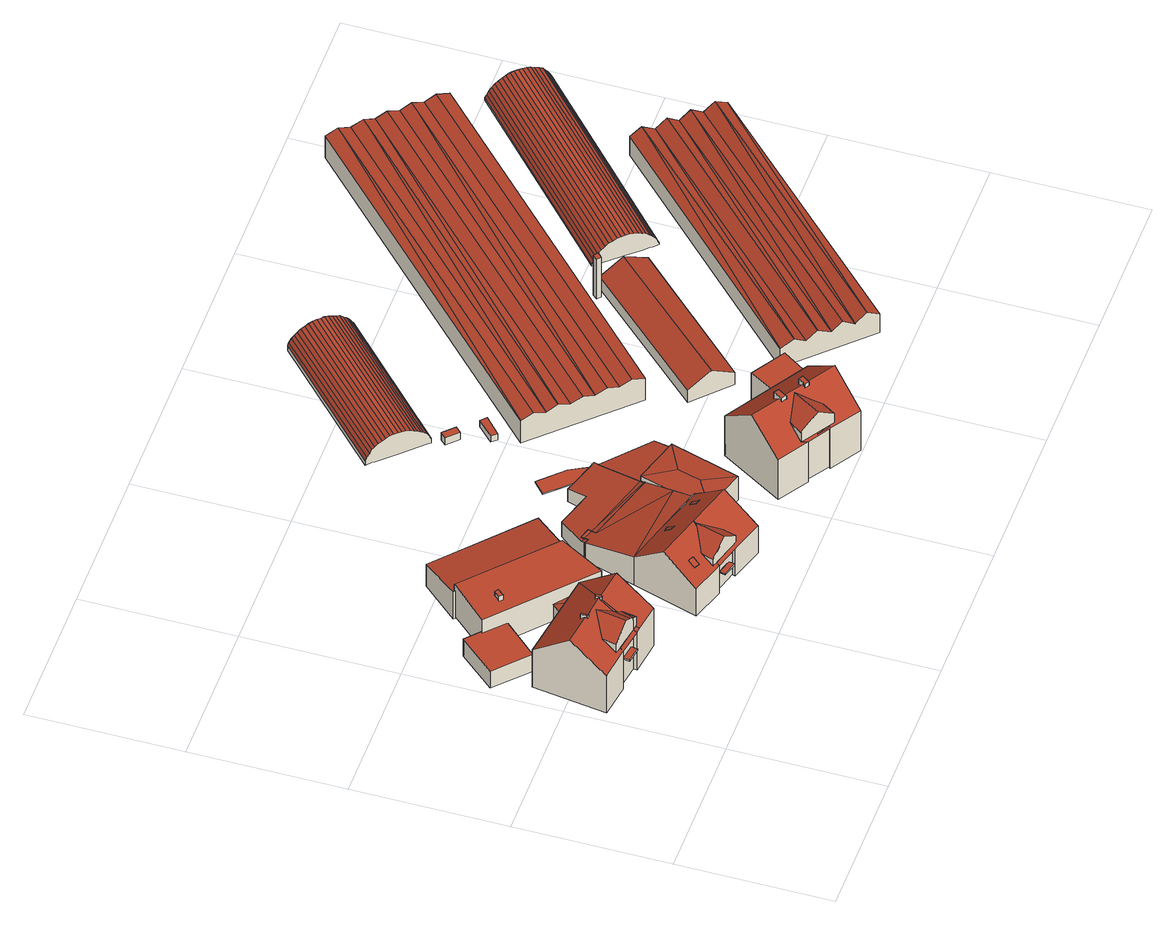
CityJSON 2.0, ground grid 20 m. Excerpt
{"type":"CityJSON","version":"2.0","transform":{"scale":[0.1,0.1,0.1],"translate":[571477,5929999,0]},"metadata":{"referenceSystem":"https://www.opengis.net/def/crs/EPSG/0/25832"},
"CityObjects":{
"building1":{"type":"Building","attributes":{"Grundfläche 2D":"118.867641","Grundhöhe NN":"0.928"},"children":["building1-1","building1-2","building1-3"],"geometry":[{"type":"Solid","lod":"3","boundaries":[[[[0,1,2]],[[3,4,5,1,6,7]],[[2,1,5]],[[8,4,3,9]],[[10,8,9,11]],[[12,13,14,15,16,11,9,3,17,18,19,20,21,22,23,24]],[[13,12,25,26]],[[7,27,18,17,3]],[[18,27,7,6,1,28,26,25,29,30,31]],[[31,30,32,18]],[[20,19,18,32,33,21]],[[1,0,28]],[[16,10,11]],[[14,13,5,4,8,10,16,15]],[[13,26,28,0,2,5]],[[32,30,29,34,35]],[[22,21,33,36,37]],[[24,23,22,37,38]],[[15,24,38,39]],[[40,13,15,39]],[[12,13,40,41]],[[29,25,12,41,34]],[[33,32,35,36]],[[37,36,35,34,41,40,39,38]],[[15,13,12,24]]]],"semantics":{"surfaces":[{"type":"RoofSurface"},{"type":"WallSurface"},{"type":"GroundSurface"}],"values":[[0,0,0,0,0,0,0,0,0,0,0,1,1,1,1,1,1,1,1,1,1,1,1,2,0]]}}]},
"building1-1":{"type":"BuildingInstallation","parents":["building1"],"geometry":[{"type":"MultiSurface","lod":"3","boundaries":[[[42,43,44,45,46]],[[19,47,44,43,48]],[[47,49,45,44]],[[50,42,46,45,49,20]],[[43,42,50,48]]],"semantics":{"surfaces":[{"type":"RoofSurface"},{"type":"WallSurface"}],"values":[0,1,1,1,1]}}]},
"building1-2":{"type":"BuildingInstallation","parents":["building1"],"geometry":[{"type":"MultiSurface","lod":"3","boundaries":[[[51,52,53,54,55,56]],[[51,56,57,58]],[[52,17,27,53]],[[27,59,54,53]],[[56,55,54,59,31,57]],[[18,17,52,51,58]]],"semantics":{"surfaces":[{"type":"RoofSurface"},{"type":"WallSurface"}],"values":[0,1,1,1,1,1]}}]},
"building1-3":{"type":"BuildingInstallation","parents":["building1"],"geometry":[{"type":"MultiSurface","lod":"3","boundaries":[[[60,61,62,63]],[[62,64,65,63]],[[61,66,64,62]],[[67,60,63,65]],[[61,60,67,66]],[[64,66,67,65]]],"semantics":{"surfaces":[{"type":"RoofSurface"},{"type":"WallSurface"},{"type":"OuterCeilingSurface"}],"values":[0,1,1,1,1,2]}}]},
"building2":{"type":"Building","attributes":{"Grundfläche 2D":"142.857925","Grundhöhe NN":"0.757"},"children":["building2-1"],"geometry":[{"type":"Solid","lod":"3","boundaries":[[[[68,69,70,71,72]],[[73,74,75]],[[76,74,73]],[[76,73,77]],[[78,79,80,81,82,83]],[[72,71,84,85]],[[68,72,85,86]],[[87,83,82,70,69,68,86,88]],[[89,90,74,76,91,84,71,70,82,81]],[[75,74,90,92]],[[73,75,92,93]],[[77,73,93,94]],[[76,77,94,91]],[[78,83,87,95]],[[79,78,95,96]],[[80,79,96,97]],[[81,80,97,89]],[[89,97,96,95,87,88,86,85,84,91,94,93,92,90]]]],"semantics":{"surfaces":[{"type":"RoofSurface"},{"type":"WallSurface"},{"type":"GroundSurface"}],"values":[[0,0,0,0,0,1,1,1,1,1,1,1,1,1,1,1,1,2]]}}]},
"building2-1":{"type":"BuildingInstallation","parents":["building2"],"geometry":[{"type":"MultiSurface","lod":"3","boundaries":[[[98,99,100,101]],[[101,100,102,103]],[[98,101,103,104]],[[99,98,104,105]],[[100,99,105,102]]],"semantics":{"surfaces":[{"type":"RoofSurface"},{"type":"WallSurface"}],"values":[0,1,1,1,1]}}]},
"building3":{"type":"Building","attributes":{"Grundfläche 2D":"93.614337","Grundhöhe NN":"0.533"},"geometry":[{"type":"Solid","lod":"3","boundaries":[[[[106,107,108,109,110,111,112]],[[113,114,110,109]],[[114,115,111,110]],[[115,116,112,111]],[[116,117,106,112]],[[117,118,107,106]],[[118,119,108,107]],[[119,113,109,108]],[[114,113,119,118,117,116,115]]]],"semantics":{"surfaces":[{"type":"RoofSurface"},{"type":"WallSurface"},{"type":"GroundSurface"}],"values":[[0,1,1,1,1,1,1,1,2]]}}]},
"building4":{"type":"Building","attributes":{"Grundfläche 2D":"197.081892","Grundhöhe NN":"1.069"},"children":["building4-1","building4-2","building4-3","building4-4"],"geometry":[{"type":"Solid","lod":"3","boundaries":[[[[120,121,122,123,124,125,126,127]],[[128,129,120,127,130,131,132,133,134,135,136,137,138,139,140]],[[141,142,143,144,145,146,147,148],[126,125,124,149,150,151,152,153,154,136,135,134,133,132,148,130,127]],[[148,132,131]],[[148,131,130]],[[141,148,147,155,156,157,158]],[[158,159,160]],[[161,160,162]],[[163,164,165,166,158,160,161,167]],[[168,163,167,169]],[[136,154,138,137]],[[152,151,150,149,123,122,121,120,129,128,140,139,138,154,153]],[[149,124,123]],[[152,144,170,171]],[[171,172,150,151,152]],[[145,150,172,173]],[[146,145,173,174]],[[156,155,147,146,174,175]],[[158,157,156,175,176,159]],[[142,141,158,177,178]],[[170,144,143,142,178]],[[162,160,159,176,179]],[[161,162,179,180]],[[169,167,161,180,181]],[[168,169,181,182]],[[164,163,168,182,183]],[[184,166,165,164,183,185]],[[158,166,184,177]],[[171,170,178,177,184,185,183,182,181,180,179,176,175,174,173,172]],[[150,145,144,152,151]]]],"semantics":{"surfaces":[{"type":"RoofSurface"},{"type":"WallSurface"},{"type":"GroundSurface"}],"values":[[0,0,0,0,0,0,0,0,0,0,1,1,1,1,1,1,1,1,1,1,1,1,1,1,1,1,1,1,2,0]]}}]},
"building4-1":{"type":"BuildingInstallation","parents":["building4"],"geometry":[{"type":"MultiSurface","lod":"3","boundaries":[[[186,187,188,189,190,191]],[[191,192,193,187,186]],[[194,192,191,190,189,195]],[[193,196,188,187]],[[196,195,189,188]]],"semantics":{"surfaces":[{"type":"RoofSurface"},{"type":"WallSurface"}],"values":[0,1,1,1,1]}}]},
"building4-2":{"type":"BuildingInstallation","parents":["building4"],"geometry":[{"type":"MultiSurface","lod":"3","boundaries":[[[197,198,199,200,201,202]],[[197,202,203]],[[204,199,198,197,203,205]],[[206,207,208,202,201,200]],[[208,203,202]],[[204,206,200,199]]],"semantics":{"surfaces":[{"type":"RoofSurface"},{"type":"WallSurface"}],"values":[0,0,1,1,1,1]}}]},
"building4-3":{"type":"BuildingInstallation","parents":["building4"],"geometry":[{"type":"MultiSurface","lod":"3","boundaries":[[[209,210,211,212]],[[212,211,213,214]],[[209,212,214,215]],[[210,209,215,216]],[[211,210,216,213]]],"semantics":{"surfaces":[{"type":"RoofSurface"},{"type":"WallSurface"}],"values":[0,1,1,1,1]}}]},
"building4-4":{"type":"BuildingInstallation","parents":["building4"],"geometry":[{"type":"MultiSurface","lod":"3","boundaries":[[[217,218,219,220,221]],[[221,222,223,217]],[[224,222,221,220]],[[225,226,219,218,217,223]],[[220,219,226,224]],[[223,222,224,226,225]]],"semantics":{"surfaces":[{"type":"RoofSurface"},{"type":"WallSurface"},{"type":"OuterCeilingSurface"}],"values":[0,1,1,1,1,2]}}]},
"building5":{"type":"Building","attributes":{"Grundfläche 2D":"65.903965","Grundhöhe NN":"0.875"},"children":["building5-1"],"geometry":[{"type":"Solid","lod":"3","boundaries":[[[[161,162,227,167]],[[162,228,227]],[[229,167,227]],[[230,163,168,169,167,229,231,232,233,234,235,236,237,238,239]],[[163,230,240,166,165,164]],[[161,167,169]],[[164,168,163]],[[162,161,241,242]],[[228,162,242,243]],[[227,228,243,244]],[[231,229,227,244,245]],[[232,231,245,246]],[[233,232,246,247]],[[248,237,236,235,234,233,247,249]],[[238,237,248,250]],[[239,238,250,251]],[[240,230,239,251,252]],[[166,240,252,253]],[[254,164,165,166,253,255]],[[168,164,254,256]],[[169,168,256,257]],[[161,169,257,241]],[[249,247,246,245,244,243,242,241,257,256,254,255,253,252,251,250,248]]]],"semantics":{"surfaces":[{"type":"RoofSurface"},{"type":"WallSurface"},{"type":"GroundSurface"}],"values":[[0,0,0,0,0,0,0,1,1,1,1,1,1,1,1,1,1,1,1,1,1,1,2]]}}]},
"building5-1":{"type":"BuildingInstallation","parents":["building5"],"geometry":[{"type":"MultiSurface","lod":"3","boundaries":[[[258,259,236,235,260,261]],[[235,262,263,260]],[[261,260,263,264]],[[258,261,264,265]],[[236,259,258,265,266]],[[236,266,262,235]],[[265,264,263,262,266]]],"semantics":{"surfaces":[{"type":"RoofSurface"},{"type":"WallSurface"},{"type":"OuterCeilingSurface"}],"values":[0,1,1,1,1,1,2]}}]},
"building6":{"type":"Building","attributes":{"Grundfläche 2D":"59.553232","Grundhöhe NN":"0.943"},"geometry":[{"type":"Solid","lod":"3","boundaries":[[[[267,268,269]],[[268,267,270,271,272]],[[273,271,270]],[[268,272,271,273,274,275,269]],[[267,269,276,277]],[[270,267,277,278]],[[273,270,278,279]],[[274,273,279,280]],[[275,274,280,281]],[[269,275,281,276]],[[281,280,279,278,277,276]]]],"semantics":{"surfaces":[{"type":"RoofSurface"},{"type":"WallSurface"},{"type":"GroundSurface"}],"values":[[0,0,0,0,1,1,1,1,1,1,2]]}}]},
"building7":{"type":"Building","attributes":{"Grundfläche 2D":"28.356917","Grundhöhe NN":"0.928"},"geometry":[{"type":"Solid","lod":"3","boundaries":[[[[227,228,282]],[[283,232,231,284,227,282,285]],[[282,228,243,279]],[[285,282,279,278]],[[283,285,278,286]],[[245,231,232,283,286,246]],[[227,284,231,245,244]],[[228,227,244,243]],[[245,246,286,278,279,243,244]]]],"semantics":{"surfaces":[{"type":"RoofSurface"},{"type":"WallSurface"},{"type":"GroundSurface"}],"values":[[0,0,1,1,1,1,1,1,2]]}}]},
"building8":{"type":"Building","attributes":{"Grundfläche 2D":"145.940333","Grundhöhe NN":"0.803"},"children":["building8-1","building8-2"],"geometry":[{"type":"Solid","lod":"3","boundaries":[[[[287,288,289,290,291]],[[292,293,294,295,288,287,296]],[[297,298,299,300,301,302,303,304]],[[302,301,300,299,298,297,305,306,307,308],[309,292,296,287,291,290,310,311,309,306]],[[312,313,314,315]],[[316,317,318,319]],[[293,292,309]],[[309,311,310,289,288,295,294,293]],[[290,289,310]],[[308,307,320,321]],[[302,308,321,322,312,303]],[[317,316,323,324,304,303,312,315]],[[305,297,304,324,325]],[[306,305,325,326]],[[327,306,326,328]],[[311,327,328,329]],[[307,311,329,320]],[[313,312,322,330]],[[314,313,330,331]],[[317,315,314,331,332,318]],[[319,318,332,333]],[[316,319,333,323]],[[331,330,322,321,320,329,328,326,325,324,323,333,332]],[[311,307,306]],[[311,306,327]]]],"semantics":{"surfaces":[{"type":"RoofSurface"},{"type":"WallSurface"},{"type":"GroundSurface"}],"values":[[0,0,0,0,0,0,1,1,1,1,1,1,1,1,1,1,1,1,1,1,1,1,2,0,0]]}}]},
"building8-1":{"type":"BuildingInstallation","parents":["building8"],"geometry":[{"type":"MultiSurface","lod":"3","boundaries":[[[334,335,336,337,338,339,340]],[[301,341,338,337,342]],[[339,338,341,343]],[[343,300,344,334,340,339]],[[344,345,335,334]],[[335,345,346,336]],[[337,336,346,342]]],"semantics":{"surfaces":[{"type":"RoofSurface"},{"type":"WallSurface"}],"values":[0,1,1,1,1,1,1]}}]},
"building8-2":{"type":"BuildingInstallation","parents":["building8"],"geometry":[{"type":"MultiSurface","lod":"3","boundaries":[[[347,348,349,350,351,352,353]],[[349,348,354,355]],[[355,298,356,351,350,349]],[[357,358,353,352,351,356]],[[358,299,347,353]],[[348,347,299,354]]],"semantics":{"surfaces":[{"type":"RoofSurface"},{"type":"WallSurface"}],"values":[0,1,1,1,1,1]}}]},
"building9":{"type":"Building","attributes":{"Grundfläche 2D":"1.954888","Grundhöhe NN":"0.391"},"geometry":[{"type":"Solid","lod":"3","boundaries":[[[[359,360,361,362]],[[363,364,362,361]],[[364,365,359,362]],[[365,366,360,359]],[[366,363,361,360]],[[366,365,364,363]]]],"semantics":{"surfaces":[{"type":"RoofSurface"},{"type":"WallSurface"},{"type":"GroundSurface"}],"values":[[0,1,1,1,1,2]]}}]},
"building10":{"type":"Building","attributes":{"Grundfläche 2D":"2.968579","Grundhöhe NN":"0.384"},"geometry":[{"type":"Solid","lod":"3","boundaries":[[[[367,368,369,370]],[[371,372,370,369]],[[372,373,367,370]],[[373,374,368,367]],[[374,371,369,368]],[[374,373,372,371]]]],"semantics":{"surfaces":[{"type":"RoofSurface"},{"type":"WallSurface"},{"type":"GroundSurface"}],"values":[[0,1,1,1,1,2]]}}]},
"building11":{"type":"Building","attributes":{"Grundfläche 2D":"180.193236","Grundhöhe NN":"0.633"},"geometry":[{"type":"Solid","lod":"3","boundaries":[[[[375,376,377,378]],[[379,376,375,380]],[[381,379,380,382]],[[383,381,382,384]],[[385,383,384,386]],[[387,385,386,388]],[[389,387,388,390]],[[391,389,390,392]],[[393,391,392,394]],[[395,393,394,396]],[[397,395,396,398]],[[399,397,398,400]],[[401,399,400,402]],[[403,401,402,404]],[[405,403,404,406]],[[407,405,406,408]],[[409,407,408,410]],[[411,409,410,412]],[[413,411,412,414]],[[415,413,414,416]],[[378,377,417,418]],[[419,420,421,422,423,424,425,416,414,412,410,408,406,404,402,400,398,396,394,392,390,388,386,384,382,380,375,378,418,426]],[[415,416,425,427]],[[428,429,430,431,417,377,376,379,381,383,385,387,389,391,393,395,397,399,401,403,405,407,409,411,413,415,427,432]],[[430,429,428,432,427,425,424,423,422,421,420,419,426,418,417,431]]]],"semantics":{"surfaces":[{"type":"RoofSurface"},{"type":"WallSurface"},{"type":"GroundSurface"}],"values":[[0,0,0,0,0,0,0,0,0,0,0,0,0,0,0,0,0,0,0,0,1,1,1,1,2]]}}]},
"building12":{"type":"Building","attributes":{"Grundfläche 2D":"135.903273","Grundhöhe NN":"0.552"},"geometry":[{"type":"Solid","lod":"3","boundaries":[[[[433,434,435,436]],[[437,434,433,438]],[[436,435,439,440]],[[438,433,436,440,441]],[[437,438,441,442]],[[439,435,434,437,442]],[[441,440,439,442]]]],"semantics":{"surfaces":[{"type":"RoofSurface"},{"type":"WallSurface"},{"type":"GroundSurface"}],"values":[[0,0,1,1,1,1,2]]}}]},
"building13":{"type":"Building","attributes":{"Grundfläche 2D":"0.581779","Grundhöhe NN":"0.552"},"geometry":[{"type":"Solid","lod":"3","boundaries":[[[[443,444,445,446]],[[447,448,446,445]],[[448,449,443,446]],[[449,450,444,443]],[[450,447,445,444]],[[450,449,448,447]]]],"semantics":{"surfaces":[{"type":"RoofSurface"},{"type":"WallSurface"},{"type":"GroundSurface"}],"values":[[0,1,1,1,1,2]]}}]},
"building14":{"type":"Building","attributes":{"Grundfläche 2D":"846.269250","Grundhöhe NN":"0.371"},"geometry":[{"type":"Solid","lod":"3","boundaries":[[[[451,452,453,454]],[[455,452,451,456]],[[457,455,456,458]],[[459,458,460]],[[457,458,459]],[[461,459,460,462]],[[463,461,462,464]],[[465,464,466]],[[463,464,465]],[[467,466,468]],[[465,466,467]],[[469,467,468,470]],[[471,470,472]],[[469,470,471]],[[454,453,473,474]],[[472,470,468,466,464,462,460,458,456,451,454,474,475]],[[471,472,475,476]],[[453,452,455,457,459,461,463,465,467,469,471,476,473]],[[475,474,473,476]]]],"semantics":{"surfaces":[{"type":"RoofSurface"},{"type":"WallSurface"},{"type":"GroundSurface"}],"values":[[0,0,0,0,0,0,0,0,0,0,0,0,0,0,1,1,1,1,2]]}}]},
"building15":{"type":"Building","attributes":{"Grundfläche 2D":"506.332555","Grundhöhe NN":"0.519"},"geometry":[{"type":"Solid","lod":"3","boundaries":[[[[477,478,479]],[[477,479,480]],[[481,480,482]],[[477,480,481]],[[483,481,482,484]],[[485,484,486]],[[483,484,485]],[[487,486,488]],[[485,486,487]],[[489,487,488,490]],[[491,490,492]],[[489,490,491]],[[493,492,494]],[[491,492,493]],[[479,478,495,496]],[[494,492,490,488,486,484,482,480,479,496,497]],[[493,494,497,498]],[[478,477,481,483,485,487,489,491,493,498,495]],[[497,496,495,498]]]],"semantics":{"surfaces":[{"type":"RoofSurface"},{"type":"WallSurface"},{"type":"GroundSurface"}],"values":[[0,0,0,0,0,0,0,0,0,0,0,0,0,0,1,1,1,1,2]]}}]},
"building16":{"type":"Building","attributes":{"Grundfläche 2D":"260.178014","Grundhöhe NN":"0.367"},"geometry":[{"type":"Solid","lod":"3","boundaries":[[[[499,500,501,502]],[[503,500,499,504]],[[505,503,504,506]],[[507,505,506,508]],[[509,507,508,510]],[[511,509,510,512]],[[513,511,512,514]],[[515,513,514,516]],[[517,515,516,518]],[[519,517,518,520]],[[521,519,520,522]],[[523,521,522,524]],[[525,523,524,526]],[[527,525,526,528]],[[529,527,528,530]],[[531,529,530,532]],[[533,531,532,534]],[[535,533,534,536]],[[537,535,536,538]],[[539,537,538,540]],[[502,501,541,542]],[[543,544,545,546,547,548,540,538,536,534,532,530,528,526,524,522,520,518,516,514,512,510,508,506,504,499,502,542,549]],[[539,540,548,550]],[[501,500,503,505,507,509,511,513,515,517,519,521,523,525,527,529,531,533,535,537,539,550,551,552,553,554,555,556,557,558,559,541]],[[558,557,556,555,554,553,552,551,550,548,547,546,545,544,543,549,542,541,559]]]],"semantics":{"surfaces":[{"type":"RoofSurface"},{"type":"WallSurface"},{"type":"GroundSurface"}],"values":[[0,0,0,0,0,0,0,0,0,0,0,0,0,0,0,0,0,0,0,0,1,1,1,1,2]]}}]}
},
"vertices":[
[96,142,89],[99,160,89],[95,142,89],[91,169,94],[82,144,98],[88,143,94],[98,161,89],[94,165,92],[71,146,105],[77,185,105],[45,150,89],[48,168,89],[88,138,71],[88,143,74],[82,144,74],[54,148,75],[45,150,75],[93,185,106],[94,187,108],[61,191,108],[59,192,108],[16,198,108],[9,150,71],[45,145,71],[53,144,71],[95,137,71],[95,142,74],[94,184,106],[96,142,74],[132,132,71],[139,180,108],[97,186,108],[146,228,71],[23,246,71],[132,132,9],[146,228,9],[23,246,9],[9,150,9],[53,144,9],[54,148,9],[88,143,9],[88,138,9],
[58,190,110],[61,189,110],[62,198,110],[59,199,110],[59,192,110],[62,198,103],[61,189,107],[59,199,103],[58,190,106],
[94,192,110],[93,185,110],[94,184,110],[96,184,110],[97,186,110],[97,192,110],[97,192,104],[94,192,104],[96,184,107],
[60,138,52],[80,135,52],[82,144,52],[61,147,52],[82,144,50],[61,147,50],[80,135,50],[60,138,50],
[108,370,60],[107,368,60],[64,321,58],[184,213,58],[216,272,60],[146,228,39],[135,257,36],[114,233,36],[158,236,39],[149,225,39],[48,339,36],[7,293,36],[49,254,36],[89,298,36],[64,321,36],[66,323,36],[184,213,8],[216,272,8],[108,370,8],[66,323,8],[107,368,8],[89,298,8],[135,257,8],[158,236,8],[114,233,8],[146,228,8],[149,225,8],[48,339,8],[7,293,8],[49,254,8],
[106,319,66],[99,312,66],[103,308,66],[110,316,66],[103,308,58],[110,316,59],[106,319,59],[99,312,58],
[107,368,50],[108,370,49],[216,272,49],[218,270,49],[260,316,41],[147,417,41],[105,370,50],[218,270,5],[260,316,5],[147,417,5],[105,370,5],[107,368,5],[108,370,5],[216,272,5],
[254,85,88],[260,83,83],[270,80,75],[277,78,70],[281,93,70],[280,94,71],[280,95,72],[265,123,88],[244,87,80],[244,87,81],[264,123,88],[264,122,87],[263,122,87],[262,121,86],[238,108,72],[237,108,72],[236,107,70],[233,97,70],[231,91,70],[233,91,72],[238,89,76],[206,144,90],[192,99,56],[230,87,56],[236,85,56],[269,76,56],[313,62,56],[326,108,90],[266,126,90],[277,78,59],[270,80,59],[239,89,59],[238,89,59],[233,91,59],[231,91,59],[333,129,73],[339,149,58],[336,150,58],[218,184,58],[336,150,56],[344,176,50],[258,244,41],[355,215,41],[246,255,39],[245,249,41],[239,251,41],[238,251,41],[260,250,39],[248,259,39],[262,255,39],[236,85,11],[238,89,11],[270,80,11],[269,76,11],[313,62,11],[339,149,11],[336,150,11],[218,184,11],[192,99,11],[355,215,11],[258,244,11],[262,255,11],[248,259,11],[245,249,11],[238,251,11],[239,251,11],
[218,116,74],[217,117,74],[214,108,68],[221,105,67],[224,113,74],[224,114,74],[224,114,73],[217,117,73],[224,113,73],[221,105,66],[214,108,67],
[312,146,67],[310,141,71],[309,137,74],[316,135,74],[318,144,67],[318,145,66],[312,146,66],[309,137,73],[310,141,70],[316,135,73],[318,144,66],[318,145,65],
[263,161,66],[260,152,74],[266,150,74],[269,160,66],[266,150,73],[269,160,65],[263,161,65],[260,152,73],
[244,87,39],[243,83,39],[242,80,39],[261,74,39],[263,82,39],[263,82,37],[244,87,37],[261,74,37],[243,83,37],[242,80,37],
[354,216,41],[356,215,41],[356,222,39],[241,256,39],[375,280,31],[376,279,31],[378,285,30],[377,286,30],[369,288,30],[339,297,30],[327,301,30],[319,275,33],[270,290,33],[239,253,40],[258,244,9],[355,215,9],[356,215,9],[354,216,9],[375,280,9],[376,279,9],[378,285,9],[327,301,9],[377,286,9],[319,275,9],[270,290,9],[239,253,9],[238,251,9],[245,249,9],[239,251,9],[248,259,9],[262,255,9],
[311,327,30],[331,305,30],[357,311,30],[327,341,30],[369,288,28],[357,311,28],[327,341,28],[311,327,28],[339,297,28],
[391,112,48],[370,152,50],[333,129,49],[418,203,48],[379,182,50],[374,166,50],[357,221,48],[336,150,48],[339,149,49],[333,129,9],[391,112,9],[418,203,9],[357,221,9],[336,150,9],[339,149,9],
[357,221,40],[426,227,38],[356,222,40],[418,203,42],[426,227,9],
[485,73,110],[463,37,110],[483,24,92],[494,41,92],[490,53,99],[452,68,93],[441,51,92],[441,51,93],[448,47,98],[455,68,94],[432,109,112],[468,86,112],[474,83,112],[499,67,112],[504,64,112],[540,42,112],[565,83,74],[457,150,74],[407,68,74],[446,44,74],[475,26,74],[514,1,74],[441,51,77],[483,24,77],[477,28,77],[565,83,62],[589,119,62],[545,146,62],[523,109,62],[501,122,31],[523,109,31],[531,122,31],[509,135,31],[475,26,8],[514,1,8],[565,83,8],[501,122,8],[457,150,8],[407,68,8],[446,44,8],[448,47,77],[448,47,8],[477,28,8],[589,119,8],[545,146,8],[531,122,8],[509,135,8],
[498,67,115],[497,65,115],[497,64,115],[502,61,115],[509,71,115],[503,74,115],[499,67,115],[509,71,106],[502,61,109],[503,74,106],[498,67,112],[497,65,109],[497,64,109],
[474,83,115],[479,91,115],[473,95,115],[468,86,115],[466,83,115],[472,80,115],[472,79,115],[479,91,104],[473,95,104],[466,83,109],[472,80,109],[472,79,109],
[390,454,16],[397,461,16],[383,475,16],[376,468,16],[383,475,4],[376,468,4],[390,454,4],[397,461,4],
[397,419,14],[403,412,14],[425,432,14],[418,439,14],[425,432,4],[418,439,4],[397,419,4],[403,412,4],
[315,545,18],[467,690,18],[466,691,14],[313,546,14],[470,688,23],[317,542,23],[472,685,27],[320,540,27],[475,682,30],[322,537,30],[478,679,34],[325,534,34],[481,675,36],[329,530,36],[485,672,38],[332,527,38],[488,668,40],[336,523,40],[492,664,41],[339,519,41],[495,660,41],[343,515,41],[499,657,41],[346,512,41],[502,653,40],[350,508,40],[506,649,38],[354,504,38],[509,646,36],[357,500,36],[513,642,34],[360,497,34],[516,639,30],[363,494,30],[519,636,27],[366,491,27],[521,633,23],[369,488,23],[523,631,18],[371,486,18],[525,629,14],[372,484,14],[466,691,6],[313,546,6],[322,537,6],[346,512,6],[350,508,6],[354,504,6],[360,497,6],[369,488,6],[372,484,6],[320,540,6],[525,629,6],[499,657,6],[492,664,6],[485,672,6],[470,688,6],[523,631,6],
[699,353,44],[552,197,44],[574,176,26],[723,331,26],[529,219,26],[676,375,26],[574,176,6],[723,331,6],[676,375,6],[529,219,6],
[663,369,72],[669,375,72],[663,379,72],[658,373,72],[663,379,6],[658,373,6],[663,369,6],[669,375,6],
[884,644,46],[507,280,46],[519,268,40],[896,631,40],[496,292,40],[873,655,40],[485,303,46],[862,667,46],[474,315,40],[851,678,40],[463,326,46],[840,690,46],[452,338,40],[829,701,40],[441,350,46],[818,712,46],[430,361,40],[807,724,40],[419,373,46],[795,736,46],[407,385,40],[784,748,40],[519,268,4],[896,631,4],[784,748,4],[407,385,4],
[698,53,45],[709,41,36],[986,318,36],[974,330,45],[686,64,34],[964,341,34],[675,76,45],[953,353,45],[665,86,34],[942,364,34],[652,99,45],[931,375,45],[642,110,34],[920,386,34],[630,121,45],[908,399,45],[618,134,36],[897,410,36],[709,41,5],[986,318,5],[897,410,5],[618,134,5],
[711,394,12],[933,598,12],[932,600,8],[710,396,7],[935,596,17],[713,392,17],[937,593,22],[715,390,21],[940,590,26],[718,387,25],[943,587,29],[721,383,29],[946,583,32],[725,380,32],[950,580,34],[728,376,34],[954,576,36],[732,372,36],[957,572,37],[735,368,37],[961,568,37],[739,364,37],[964,564,37],[743,360,37],[968,560,36],[746,356,36],[972,556,34],[750,352,34],[975,552,32],[753,348,32],[979,548,29],[757,345,29],[982,545,26],[760,341,25],[984,542,22],[762,338,21],[987,540,17],[765,336,17],[989,538,12],[767,334,12],[990,536,8],[768,332,7],[932,600,4],[710,396,4],[718,387,4],[743,360,4],[753,348,4],[760,341,4],[762,338,4],[768,332,4],[715,390,4],[990,536,4],[989,538,4],[954,576,4],[950,580,4],[946,583,4],[943,587,4],[940,590,4],[937,593,4],[935,596,4],[933,598,4]
]}
